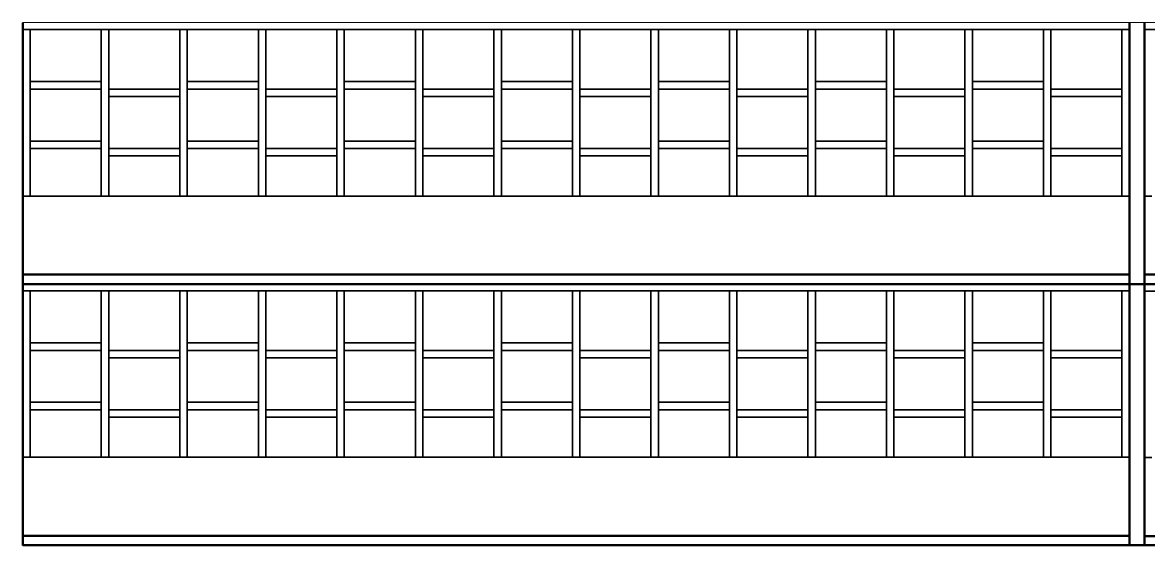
# Model space of a CAD drawing. Header units: centimetres. Extents: x 101 to 201, y 97 to 167.
# Drawn here: x 158.979 to 163.282, y 112.749 to 114.746 of the extents above; entities that cross this region are included whole.
import ezdxf

# ---------------------------------------------------------------- set-up
doc = ezdxf.new("R2010")
doc.units = ezdxf.units.CM
for name, color, linetype in [('corte', 1, 'Continuous'), ('grabado', 5, 'Continuous'), ('modulos alternativos', 10, 'Continuous')]:
    doc.layers.add(name, color=color, linetype=linetype)

msp = doc.modelspace()

# ---------------------------------------------------------------- linework, layer by layer
at = {"layer": 'corte', "lineweight": 50}
for p, q in [((158.9806, 114.7458), (158.9806, 112.7494)), ((163.2091, 114.7464), (163.2091, 113.7479)), ((163.2663, 113.7479), (163.2663, 114.7464)), ((158.9806, 113.7479), (171.8377, 113.7479)), ((163.2663, 112.7853), (163.2663, 112.786)), ((158.9806, 112.7501), (189.1126, 112.7494)), ((162.7134, 112.7522), (162.7134, 112.7516))]:
    msp.add_line(p, q, dxfattribs=at)
at = {"layer": 'corte'}
for p, q in [((163.2663, 114.7464), (163.2663, 114.7451)), ((163.2663, 113.7486), (163.2663, 113.7472))]:
    msp.add_line(p, q, dxfattribs=at)
at = {"layer": 'grabado', "lineweight": 50}
for p, q in [((158.9806, 112.7501), (158.9806, 114.7458)), ((163.2091, 112.7517), (163.2091, 114.7458)), ((163.2663, 112.7494), (163.2663, 114.7464)), ((163.2091, 113.7838), (158.9806, 113.7838)), ((167.4948, 113.7838), (163.2663, 113.7838)), ((163.2091, 112.786), (158.9806, 112.786)), ((167.4948, 112.7853), (163.2663, 112.7853))]:
    msp.add_line(p, q, dxfattribs=at)
at = {"layer": 'grabado'}
for p, q in [((158.9834, 114.7193), (158.9806, 114.7193)), ((163.2691, 114.7193), (163.2663, 114.7193)), ((158.9806, 114.0838), (158.9834, 114.0838)), ((163.2663, 114.0838), (163.2691, 114.0838)), ((158.9834, 113.7215), (158.9806, 113.7215)), ((163.2091, 113.7479), (163.2091, 113.7495)), ((163.2691, 113.7208), (163.2663, 113.7208)), ((158.9806, 113.086), (158.9834, 113.086)), ((163.2663, 113.0853), (163.2691, 113.0853)), ((163.2091, 112.7501), (163.2091, 112.7517))]:
    msp.add_line(p, q, dxfattribs=at)
at = {"layer": 'grabado', "lineweight": 35}
for p, q in [((163.2091, 114.7193), (158.9834, 114.7193)), ((159.0092, 114.0838), (159.0092, 114.7193)), ((159.2806, 114.0838), (159.2806, 114.7193)), ((159.3092, 114.0838), (159.3092, 114.7193)), ((159.5806, 114.0838), (159.5806, 114.7193)), ((159.6092, 114.0838), (159.6092, 114.7193)), ((159.8806, 114.0838), (159.8806, 114.7193)), ((159.9092, 114.0838), (159.9092, 114.7193)), ((160.1806, 114.0838), (160.1806, 114.7193)), ((160.2091, 114.0838), (160.2091, 114.7193)), ((160.4806, 114.0838), (160.4806, 114.7193)), ((160.5091, 114.0838), (160.5091, 114.7193)), ((160.7806, 114.0838), (160.7806, 114.7193)), ((160.8091, 114.0838), (160.8091, 114.7193)), ((161.0806, 114.0838), (161.0806, 114.7193)), ((161.1091, 114.0838), (161.1091, 114.7193)), ((161.3806, 114.0838), (161.3806, 114.7193)), ((161.4091, 114.0838), (161.4091, 114.7193)), ((161.6806, 114.0838), (161.6806, 114.7193)), ((161.7091, 114.0838), (161.7091, 114.7193)), ((161.9806, 114.0838), (161.9806, 114.7193)), ((162.0091, 114.0838), (162.0091, 114.7193)), ((162.2806, 114.0838), (162.2806, 114.7193)), ((162.3091, 114.0838), (162.3091, 114.7193)), ((162.5806, 114.0838), (162.5806, 114.7193)), ((162.6091, 114.0838), (162.6091, 114.7193)), ((162.8806, 114.0838), (162.8806, 114.7193)), ((162.9091, 114.0838), (162.9091, 114.7193)), ((163.1806, 114.0838), (163.1806, 114.7193)), ((167.4948, 114.7193), (163.2691, 114.7193)), ((159.0092, 114.521), (159.2806, 114.521)), ((159.2806, 114.4924), (159.0092, 114.4924)), ((159.3092, 114.4924), (159.5806, 114.4924)), ((159.6092, 114.521), (159.8806, 114.521)), ((159.8806, 114.4924), (159.6092, 114.4924)), ((159.9092, 114.4924), (160.1806, 114.4924)), ((160.2091, 114.521), (160.4806, 114.521)), ((160.4806, 114.4924), (160.2091, 114.4924)), ((160.5091, 114.4924), (160.7806, 114.4924)), ((160.8091, 114.521), (161.0806, 114.521)), ((161.0806, 114.4924), (160.8091, 114.4924)), ((161.1091, 114.4924), (161.3806, 114.4924)), ((161.4091, 114.521), (161.6806, 114.521)), ((161.6806, 114.4924), (161.4091, 114.4924)), ((161.7091, 114.4924), (161.9806, 114.4924)), ((162.0091, 114.521), (162.2806, 114.521)), ((162.2806, 114.4924), (162.0091, 114.4924)), ((162.3091, 114.4924), (162.5806, 114.4924)), ((162.6091, 114.521), (162.8806, 114.521)), ((162.8806, 114.4924), (162.6091, 114.4924)), ((162.9091, 114.4924), (163.1806, 114.4924)), ((159.5806, 114.4638), (159.3092, 114.4638)), ((160.1806, 114.4638), (159.9092, 114.4638)), ((160.7806, 114.4638), (160.5091, 114.4638)), ((161.3806, 114.4638), (161.1091, 114.4638)), ((161.9806, 114.4638), (161.7091, 114.4638)), ((162.5806, 114.4638), (162.3091, 114.4638)), ((163.1806, 114.4638), (162.9091, 114.4638)), ((159.0092, 114.294), (159.2806, 114.294)), ((159.6092, 114.294), (159.8806, 114.294)), ((160.2091, 114.294), (160.4806, 114.294)), ((160.8091, 114.294), (161.0806, 114.294)), ((161.4091, 114.294), (161.6806, 114.294)), ((162.0091, 114.294), (162.2806, 114.294)), ((162.6091, 114.294), (162.8806, 114.294)), ((159.2806, 114.2655), (159.0092, 114.2655)), ((159.3092, 114.2655), (159.5806, 114.2655)), ((159.5806, 114.2369), (159.3092, 114.2369)), ((159.8806, 114.2655), (159.6092, 114.2655)), ((159.9092, 114.2655), (160.1806, 114.2655)), ((160.1806, 114.2369), (159.9092, 114.2369)), ((160.4806, 114.2655), (160.2091, 114.2655)), ((160.5091, 114.2655), (160.7806, 114.2655)), ((160.7806, 114.2369), (160.5091, 114.2369)), ((161.0806, 114.2655), (160.8091, 114.2655)), ((161.1091, 114.2655), (161.3806, 114.2655)), ((161.3806, 114.2369), (161.1091, 114.2369)), ((161.6806, 114.2655), (161.4091, 114.2655)), ((161.7091, 114.2655), (161.9806, 114.2655)), ((161.9806, 114.2369), (161.7091, 114.2369)), ((162.2806, 114.2655), (162.0091, 114.2655)), ((162.3091, 114.2655), (162.5806, 114.2655)), ((162.5806, 114.2369), (162.3091, 114.2369)), ((162.8806, 114.2655), (162.6091, 114.2655)), ((162.9091, 114.2655), (163.1806, 114.2655)), ((163.1806, 114.2369), (162.9091, 114.2369)), ((158.9834, 114.0838), (159.0092, 114.0838)), ((159.0092, 114.0838), (163.2091, 114.0838)), ((163.2691, 114.0838), (163.2949, 114.0838)), ((163.2091, 113.7215), (158.9834, 113.7215)), ((159.0092, 113.086), (159.0092, 113.7215)), ((159.2806, 113.086), (159.2806, 113.7215)), ((159.3092, 113.086), (159.3092, 113.7215)), ((159.5806, 113.086), (159.5806, 113.7215)), ((159.6092, 113.086), (159.6092, 113.7215)), ((159.8806, 113.086), (159.8806, 113.7215)), ((159.9092, 113.086), (159.9092, 113.7215)), ((160.1806, 113.086), (160.1806, 113.7215)), ((160.2091, 113.086), (160.2091, 113.7215)), ((160.4806, 113.086), (160.4806, 113.7215)), ((160.5091, 113.086), (160.5091, 113.7215)), ((160.7806, 113.086), (160.7806, 113.7215)), ((160.8091, 113.086), (160.8091, 113.7215)), ((161.0806, 113.086), (161.0806, 113.7215)), ((161.1091, 113.086), (161.1091, 113.7215)), ((161.3806, 113.086), (161.3806, 113.7215)), ((161.4091, 113.086), (161.4091, 113.7215)), ((161.6806, 113.086), (161.6806, 113.7215)), ((161.7091, 113.086), (161.7091, 113.7215)), ((161.9806, 113.086), (161.9806, 113.7215)), ((162.0091, 113.086), (162.0091, 113.7215)), ((162.2806, 113.086), (162.2806, 113.7215)), ((162.3091, 113.086), (162.3091, 113.7215)), ((162.5806, 113.086), (162.5806, 113.7215)), ((162.6091, 113.086), (162.6091, 113.7215)), ((162.8806, 113.086), (162.8806, 113.7215)), ((162.9091, 113.086), (162.9091, 113.7215)), ((163.1806, 113.086), (163.1806, 113.7215)), ((167.4948, 113.7208), (163.2691, 113.7208)), ((159.0092, 113.5231), (159.2806, 113.5231)), ((159.6092, 113.5231), (159.8806, 113.5231)), ((160.2091, 113.5231), (160.4806, 113.5231)), ((160.8091, 113.5231), (161.0806, 113.5231)), ((161.4091, 113.5231), (161.6806, 113.5231)), ((162.0091, 113.5231), (162.2806, 113.5231)), ((162.6091, 113.5231), (162.8806, 113.5231)), ((159.2806, 113.4945), (159.0092, 113.4945)), ((159.3092, 113.4945), (159.5806, 113.4945)), ((159.5806, 113.466), (159.3092, 113.466)), ((159.8806, 113.4945), (159.6092, 113.4945)), ((159.9092, 113.4945), (160.1806, 113.4945)), ((160.1806, 113.466), (159.9092, 113.466)), ((160.4806, 113.4945), (160.2091, 113.4945)), ((160.5091, 113.4945), (160.7806, 113.4945)), ((160.7806, 113.466), (160.5091, 113.466)), ((161.0806, 113.4945), (160.8091, 113.4945)), ((161.1091, 113.4945), (161.3806, 113.4945)), ((161.3806, 113.466), (161.1091, 113.466)), ((161.6806, 113.4945), (161.4091, 113.4945)), ((161.7091, 113.4945), (161.9806, 113.4945)), ((161.9806, 113.466), (161.7091, 113.466)), ((162.2806, 113.4945), (162.0091, 113.4945)), ((162.3091, 113.4945), (162.5806, 113.4945)), ((162.5806, 113.466), (162.3091, 113.466)), ((162.8806, 113.4945), (162.6091, 113.4945)), ((162.9091, 113.4945), (163.1806, 113.4945)), ((163.1806, 113.466), (162.9091, 113.466)), ((159.0092, 113.2962), (159.2806, 113.2962)), ((159.6092, 113.2962), (159.8806, 113.2962)), ((160.2091, 113.2962), (160.4806, 113.2962)), ((160.8091, 113.2962), (161.0806, 113.2962)), ((161.4091, 113.2962), (161.6806, 113.2962)), ((162.0091, 113.2962), (162.2806, 113.2962)), ((162.6091, 113.2962), (162.8806, 113.2962)), ((159.2806, 113.2676), (159.0092, 113.2676)), ((159.3092, 113.2676), (159.5806, 113.2676)), ((159.5806, 113.239), (159.3092, 113.239)), ((159.8806, 113.2676), (159.6092, 113.2676)), ((159.9092, 113.2676), (160.1806, 113.2676)), ((160.1806, 113.239), (159.9092, 113.239)), ((160.4806, 113.2676), (160.2091, 113.2676)), ((160.5091, 113.2676), (160.7806, 113.2676)), ((160.7806, 113.239), (160.5091, 113.239)), ((161.0806, 113.2676), (160.8091, 113.2676)), ((161.1091, 113.2676), (161.3806, 113.2676)), ((161.3806, 113.239), (161.1091, 113.239)), ((161.6806, 113.2676), (161.4091, 113.2676)), ((161.7091, 113.2676), (161.9806, 113.2676)), ((161.9806, 113.239), (161.7091, 113.239)), ((162.2806, 113.2676), (162.0091, 113.2676)), ((162.3091, 113.2676), (162.5806, 113.2676)), ((162.5806, 113.239), (162.3091, 113.239)), ((162.8806, 113.2676), (162.6091, 113.2676)), ((162.9091, 113.2676), (163.1806, 113.2676)), ((163.1806, 113.239), (162.9091, 113.239)), ((158.9834, 113.086), (159.0092, 113.086)), ((159.0092, 113.086), (163.2091, 113.086)), ((163.2691, 113.0853), (163.2949, 113.0853))]:
    msp.add_line(p, q, dxfattribs=at)
at = {"layer": 'modulos alternativos'}
for p, q in [((171.8377, 114.7464), (158.9795, 114.7458)), ((171.8377, 113.7479), (158.9795, 113.7479))]:
    msp.add_line(p, q, dxfattribs=at)

doc.saveas('drawing.dxf')
